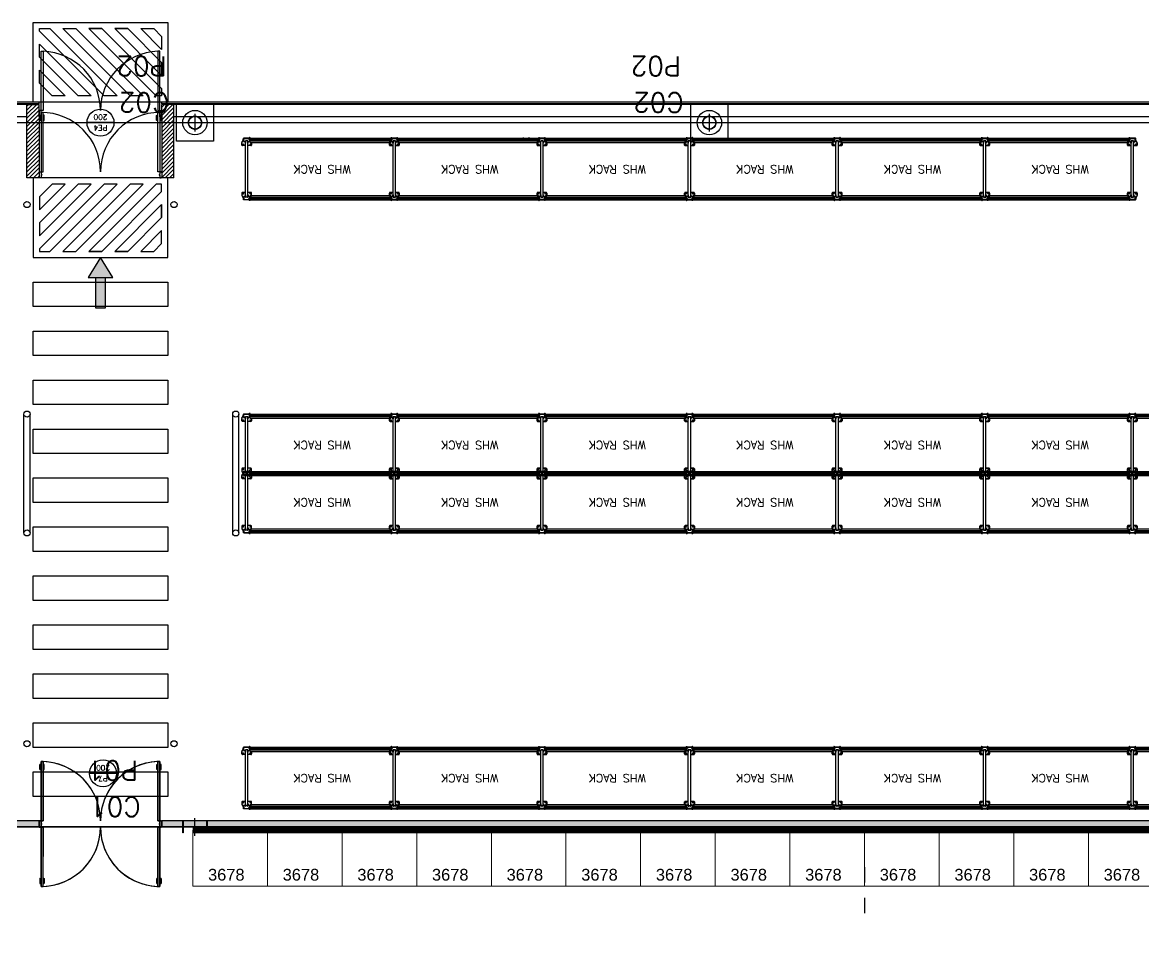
# Model space of a CAD drawing. Header units: millimetres. Extents: x 1478096 to 1808313, y 619971 to 762366.
# Drawn here: x 1604027 to 1622336, y 724684 to 739727 of the extents above; entities that cross this region are included whole.
import ezdxf
from ezdxf.enums import TextEntityAlignment as Align

# ---------------------------------------------------------------- set-up
doc = ezdxf.new("R2010")
doc.units = ezdxf.units.MM
doc.header["$LTSCALE"] = 10
for name, pattern in [('CENTERX2', [4, 2.5, -0.5, 0.5, -0.5]), ('CONTINOUS', [0]), ('DASH_1', [0.25, 0.125, -0.125])]:
    doc.linetypes.add(name, pattern=pattern)
for name, color, linetype in [('0-superficies', 7, 'Continuous'), ('0_Estructura', 251, 'Continuous'), ('A-HATCH-BLOQUE', 241, 'Continuous'), ('A-HATCH-DURLOCK', 252, 'Continuous'), ('ARQ-SEÑALP', 253, 'Continuous'), ('COSTAN-CAM-EJES', 251, 'CENTERX2'), ('DC-ARQ-0 TEXT color rojo', 7, 'Continuous'), ('DC-ARQ-CARPINTERIAS', 7, 'Continuous'), ('DC-ARQ-CHAPA', 7, 'Continuous'), ('DC-ARQ-CORDON', 210, 'Continuous'), ('DC-ARQ-DEF BOLARDOS', 7, 'Continuous'), ('DC-ARQ-DEF GUARDARAIL', 7, 'CONTINOUS'), ('DC-ARQ-EQUIP. DEPOSITO', 203, 'Continuous'), ('DC-ARQ-MURO BLOQUE', 181, 'Continuous'), ('DC-ARQ-MURO SUPERBOARD', 2, 'Continuous'), ('DC-ARQ-PAINEL DURLOCK RF', 40, 'Continuous'), ('DIVISIONES', 250, 'DASH_1'), ('Fondos', 250, 'Continuous'), ('TXT CARPINTERIAS', 2, 'Continuous'), ('Áreas', 6, 'Continuous')]:
    doc.layers.add(name, color=color, linetype=linetype)
doc.layers.add('BLOQUES', color=7, linetype='Continuous', lineweight=0)
doc.styles.add('RE-PLANTABASE(XREF)$0$STANDARD', font='SIMPLEX.SHX')
doc.styles.add('ROMANS', font='romans')
doc.styles.add('Romans-100', font='romans')
doc.styles.get("Standard").update_dxf_attribs({"font": 'ARIAL.TTF'})
pattern_1 = [(225, (3172020.15, 1376323.114), (22.4506403, -22.4506403), []), (315, (3172020.15, 1376323.114), (67.3519209, -22.4506403), [79.375, -47.625])]

# ---------------------------------------------------------------- blocks, each defined once
blk = doc.blocks.new('PUERTAS')
at = {"layer": 'DC-ARQ-CARPINTERIAS'}
for p, q in [((1600.166, 650.578), (1600.166, 650.656)), ((1600.173, 650.574), (1600.169, 650.574)), ((1600.17, 650.659), (1600.173, 650.659)), ((1600.177, 650.656), (1600.177, 650.578)), ((1600.186, 650.649), (1600.177, 650.649)), ((1600.186, 650.634), (1600.177, 650.634)), ((1600.218, 650.706), (1600.186, 650.706)), ((1600.186, 650.706), (1600.186, 649.736)), ((1600.218, 649.736), (1600.218, 650.706)), ((1600.218, 650.649), (1600.228, 650.649)), ((1600.218, 650.634), (1600.228, 650.634)), ((1600.228, 650.656), (1600.228, 650.578)), ((1600.235, 650.659), (1600.232, 650.659)), ((1600.232, 650.574), (1600.235, 650.574)), ((1600.239, 650.578), (1600.239, 650.656)), ((1602.074, 650.577), (1602.074, 650.655)), ((1602.078, 650.659), (1602.081, 650.659)), ((1602.081, 650.574), (1602.078, 650.574)), ((1602.085, 650.655), (1602.085, 650.577)), ((1602.094, 650.648), (1602.085, 650.648)), ((1602.094, 650.634), (1602.085, 650.634)), ((1602.094, 649.736), (1602.095, 650.706)), ((1602.095, 650.706), (1602.126, 650.706)), ((1602.126, 650.706), (1602.126, 649.736)), ((1602.126, 650.648), (1602.136, 650.648)), ((1602.126, 650.634), (1602.136, 650.634)), ((1602.136, 650.655), (1602.136, 650.577)), ((1602.143, 650.659), (1602.14, 650.659)), ((1602.14, 650.574), (1602.143, 650.574)), ((1602.147, 650.577), (1602.147, 650.655)), ((1600.156, 649.726), (1600.156, 649.736)), ((1600.156, 649.736), (1600.156, 649.726)), ((1600.166, 649.726), (1600.156, 649.726)), ((1600.156, 649.726), (1600.166, 649.726)), ((1600.156, 649.636), (1600.156, 649.646)), ((1600.156, 649.646), (1600.166, 649.646)), ((1600.166, 649.646), (1600.156, 649.646)), ((1600.156, 649.646), (1600.156, 649.636)), ((1600.186, 649.736), (1600.166, 649.736)), ((1600.166, 649.736), (1600.166, 649.726)), ((1600.166, 649.726), (1600.166, 649.736)), ((1600.166, 649.736), (1600.186, 649.736)), ((1600.166, 649.646), (1600.166, 649.636)), ((1600.166, 649.636), (1600.166, 649.646)), ((1600.166, 649.636), (1600.186, 649.636)), ((1600.186, 649.636), (1600.166, 649.636)), ((1600.186, 649.691), (1600.186, 649.736)), ((1600.186, 649.736), (1600.218, 649.736)), ((1600.186, 649.736), (1600.186, 649.691)), ((1600.196, 649.691), (1600.186, 649.691)), ((1600.186, 649.691), (1600.196, 649.691)), ((1600.186, 649.636), (1600.186, 649.681)), ((1600.186, 649.681), (1600.196, 649.681)), ((1600.196, 649.681), (1600.186, 649.681)), ((1600.186, 649.681), (1600.186, 649.636)), ((1600.186, 649.636), (1600.218, 649.636)), ((1600.186, 648.666), (1600.186, 649.636)), ((1600.196, 649.681), (1600.196, 649.691)), ((1600.196, 649.691), (1600.196, 649.681)), ((1600.218, 649.636), (1600.218, 648.666)), ((1602.126, 649.736), (1602.094, 649.736)), ((1602.126, 649.636), (1602.094, 649.636)), ((1602.094, 649.636), (1602.094, 648.666)), ((1602.116, 649.681), (1602.116, 649.691)), ((1602.116, 649.691), (1602.126, 649.691)), ((1602.126, 649.691), (1602.116, 649.691)), ((1602.116, 649.691), (1602.116, 649.681)), ((1602.126, 649.681), (1602.116, 649.681)), ((1602.116, 649.681), (1602.126, 649.681)), ((1602.126, 649.691), (1602.126, 649.736)), ((1602.126, 649.736), (1602.146, 649.736)), ((1602.146, 649.736), (1602.126, 649.736)), ((1602.126, 649.736), (1602.126, 649.691)), ((1602.126, 649.636), (1602.126, 649.681)), ((1602.126, 649.681), (1602.126, 649.636)), ((1602.126, 648.666), (1602.126, 649.636)), ((1602.146, 649.636), (1602.126, 649.636)), ((1602.126, 649.636), (1602.146, 649.636)), ((1602.146, 649.736), (1602.146, 649.726)), ((1602.146, 649.726), (1602.146, 649.736)), ((1602.146, 649.726), (1602.156, 649.726)), ((1602.156, 649.726), (1602.146, 649.726)), ((1602.156, 649.646), (1602.146, 649.646)), ((1602.146, 649.646), (1602.146, 649.636)), ((1602.146, 649.636), (1602.146, 649.646)), ((1602.146, 649.646), (1602.156, 649.646)), ((1602.156, 649.726), (1602.156, 649.736)), ((1602.156, 649.736), (1602.156, 649.726)), ((1602.156, 649.636), (1602.156, 649.646)), ((1602.156, 649.646), (1602.156, 649.636)), ((1600.166, 648.795), (1600.166, 648.717)), ((1600.173, 648.798), (1600.169, 648.798)), ((1600.169, 648.713), (1600.173, 648.713)), ((1600.176, 648.717), (1600.176, 648.795)), ((1600.186, 648.738), (1600.176, 648.738)), ((1600.186, 648.724), (1600.176, 648.724)), ((1600.218, 648.738), (1600.228, 648.738)), ((1600.218, 648.724), (1600.228, 648.724)), ((1600.228, 648.717), (1600.228, 648.795)), ((1600.231, 648.798), (1600.235, 648.798)), ((1600.235, 648.713), (1600.231, 648.713)), ((1600.238, 648.795), (1600.238, 648.717)), ((1602.074, 648.795), (1602.074, 648.717)), ((1602.081, 648.798), (1602.077, 648.798)), ((1602.077, 648.713), (1602.081, 648.713)), ((1602.084, 648.717), (1602.084, 648.795)), ((1602.094, 648.738), (1602.084, 648.738)), ((1602.094, 648.724), (1602.084, 648.724)), ((1602.126, 648.738), (1602.136, 648.738)), ((1602.126, 648.724), (1602.136, 648.724)), ((1602.136, 648.717), (1602.136, 648.795)), ((1602.139, 648.798), (1602.143, 648.798)), ((1602.143, 648.713), (1602.139, 648.713)), ((1602.147, 648.795), (1602.147, 648.717)), ((1600.218, 648.666), (1600.186, 648.666)), ((1602.094, 648.666), (1602.126, 648.666))]:
    blk.add_line(p, q, dxfattribs=at)
for centre, radius, start, end in [((1600.17, 650.656), 0.00354, 89.9852, 179.9852), ((1600.169, 650.578), 0.00354, 179.9852, 269.9852), ((1600.173, 650.656), 0.00354, 359.9852, 89.9852), ((1600.173, 650.578), 0.00354, 269.9852, 359.9852), ((1600.186, 649.736), 0.97, 359.9852, 89.9852), ((1600.232, 650.656), 0.00354, 89.9852, 179.9852), ((1600.232, 650.578), 0.00354, 179.9852, 269.9852), ((1600.235, 650.656), 0.00354, 359.9852, 89.9852), ((1600.235, 650.578), 0.00354, 269.9852, 359.9852), ((1602.126, 649.736), 0.97, 89.9852, 179.9852), ((1602.078, 650.655), 0.00354, 89.9852, 179.9852), ((1602.078, 650.577), 0.00354, 179.9852, 269.9852), ((1602.081, 650.655), 0.00354, 359.9852, 89.9852), ((1602.081, 650.577), 0.00354, 269.9852, 359.9852), ((1602.14, 650.655), 0.00354, 89.9852, 179.9852), ((1602.14, 650.577), 0.00354, 179.9852, 269.9852), ((1602.143, 650.655), 0.00354, 359.9852, 89.9852), ((1602.143, 650.577), 0.00354, 269.9852, 359.9852), ((1600.186, 649.636), 0.97, 270, 0), ((1602.126, 649.636), 0.97, 180, 270), ((1600.169, 648.795), 0.00354, 90, 180), ((1600.169, 648.717), 0.00354, 180, 270), ((1600.173, 648.795), 0.00354, 360, 90), ((1600.173, 648.717), 0.00354, 270, 360), ((1600.231, 648.795), 0.00354, 90, 180), ((1600.231, 648.717), 0.00354, 180, 270), ((1600.235, 648.795), 0.00354, 360, 90), ((1600.235, 648.717), 0.00354, 270, 360), ((1602.077, 648.795), 0.00354, 90, 180), ((1602.077, 648.717), 0.00354, 180, 270), ((1602.081, 648.795), 0.00354, 0, 90), ((1602.081, 648.717), 0.00354, 270, 0), ((1602.139, 648.795), 0.00354, 90, 180), ((1602.139, 648.717), 0.00354, 180, 270), ((1602.143, 648.795), 0.00354, 0, 90), ((1602.143, 648.717), 0.00354, 270, 0)]:
    blk.add_arc(centre, radius, start, end, dxfattribs=at)
blk = doc.blocks.new('PUERTAS -200')
at = {"layer": 'DC-ARQ-CARPINTERIAS'}
for p, q in [((1530.206, 676.714), (1530.206, 676.723)), ((1530.22, 676.714), (1530.22, 676.723)), ((1530.206, 676.682), (1530.206, 676.672)), ((1530.22, 676.682), (1530.22, 676.672)), ((1530.206, 674.805), (1530.206, 674.815)), ((1530.206, 674.774), (1530.206, 674.764)), ((1530.22, 674.805), (1530.22, 674.815)), ((1530.22, 674.774), (1530.22, 674.764))]:
    blk.add_line(p, q, dxfattribs=at)
for points in [[(1530.195, 676.73), (1530.195, 676.727, 0.414214), (1530.199, 676.723), (1530.277, 676.723, 0.414214), (1530.28, 676.727), (1530.28, 676.73, 0.414214), (1530.277, 676.734), (1530.199, 676.734, 0.414214)], [(1530.195, 676.665), (1530.195, 676.668, -0.414214), (1530.199, 676.672), (1530.277, 676.672, -0.414214), (1530.28, 676.668), (1530.28, 676.665, -0.414214), (1530.277, 676.661), (1530.199, 676.661, -0.414214)], [(1530.195, 674.822), (1530.195, 674.819, 0.414214), (1530.199, 674.815), (1530.277, 674.815, 0.414214), (1530.28, 674.819), (1530.28, 674.822, 0.414214), (1530.277, 674.826), (1530.199, 674.826, 0.414214)], [(1530.195, 674.757), (1530.195, 674.76, -0.414214), (1530.199, 674.764), (1530.277, 674.764, -0.414214), (1530.28, 674.76), (1530.28, 674.757, -0.414214), (1530.277, 674.753), (1530.199, 674.753, -0.414214)]]:
    blk.add_lwpolyline(points, format="xyb", close=True, dxfattribs=at)
for points in [[(1531.118, 676.744), (1531.128, 676.744), (1531.128, 676.734), (1531.118, 676.734), (1531.118, 676.714), (1531.163, 676.714), (1531.163, 676.704), (1531.173, 676.704), (1531.173, 676.714), (1531.218, 676.714), (1531.218, 676.734), (1531.208, 676.734), (1531.208, 676.744), (1531.218, 676.744)], [(1531.118, 676.714), (1531.118, 676.682), (1530.148, 676.682), (1530.148, 676.714), (1531.118, 676.714)], [(1531.118, 674.774), (1531.118, 674.805), (1530.148, 674.805), (1530.148, 674.774), (1531.118, 674.774)], [(1531.118, 674.744), (1531.128, 674.744), (1531.128, 674.754), (1531.118, 674.754), (1531.118, 674.774), (1531.163, 674.774), (1531.163, 674.784), (1531.173, 674.784), (1531.173, 674.774), (1531.218, 674.774), (1531.218, 674.754), (1531.208, 674.754), (1531.208, 674.744), (1531.218, 674.744)]]:
    blk.add_lwpolyline(points, dxfattribs=at)
for centre, start, end in [((1531.118, 676.714), 180, 270), ((1531.118, 674.774), 90, 180)]:
    blk.add_arc(centre, 0.97, start, end, dxfattribs=at)
blk = doc.blocks.new('RACK')
at = {"layer": 'DC-ARQ-EQUIP. DEPOSITO', "ltscale": 200}
for p, q in [((1629.438, 649.439), (1629.438, 649.439)), ((1629.438, 649.439), (1629.438, 649.436)), ((1629.442, 649.436), (1629.442, 649.439)), ((1629.45, 649.446), (1629.446, 649.446)), ((1629.446, 649.442), (1629.45, 649.442)), ((1629.454, 649.438), (1629.454, 649.422)), ((1629.458, 649.422), (1629.458, 649.438)), ((1631.755, 649.422), (1631.755, 649.438)), ((1631.759, 649.438), (1631.759, 649.422)), ((1631.763, 649.446), (1631.767, 649.446)), ((1631.767, 649.442), (1631.763, 649.442)), ((1631.771, 649.436), (1631.771, 649.439)), ((1631.775, 649.439), (1631.775, 649.439)), ((1631.775, 649.439), (1631.775, 649.436)), ((1629.322, 649.326), (1629.322, 649.364)), ((1629.322, 649.364), (1629.322, 649.326)), ((1629.323, 649.369), (1629.342, 649.402)), ((1629.381, 649.316), (1629.332, 649.316)), ((1629.332, 649.316), (1629.381, 649.316)), ((1629.344, 649.407), (1629.344, 649.426)), ((1629.36, 649.436), (1629.351, 649.436)), ((1629.351, 649.436), (1629.351, 649.381)), ((1629.351, 649.381), (1629.351, 649.436)), ((1629.351, 649.436), (1629.36, 649.436)), ((1629.351, 649.381), (1629.379, 649.381)), ((1629.379, 649.381), (1629.351, 649.381)), ((1629.353, 649.383), (1629.353, 649.434)), ((1629.353, 649.434), (1629.36, 649.434)), ((1629.353, 649.434), (1629.353, 649.383)), ((1629.36, 649.434), (1629.353, 649.434)), ((1629.381, 649.383), (1629.353, 649.383)), ((1629.353, 649.383), (1629.381, 649.383)), ((1629.435, 649.436), (1629.36, 649.436)), ((1629.36, 649.436), (1629.435, 649.436)), ((1629.36, 649.434), (1629.435, 649.434)), ((1629.435, 649.434), (1629.36, 649.434)), ((1629.379, 649.381), (1629.379, 649.356)), ((1629.379, 649.356), (1629.379, 649.381)), ((1629.379, 649.356), (1629.381, 649.356)), ((1629.381, 649.356), (1629.379, 649.356)), ((1629.381, 649.393), (1629.388, 649.393)), ((1629.381, 649.392), (1629.381, 649.393)), ((1629.388, 649.393), (1629.381, 649.393)), ((1629.381, 649.393), (1629.381, 649.392)), ((1629.421, 649.392), (1629.381, 649.392)), ((1629.381, 649.392), (1629.381, 648.476)), ((1629.381, 649.392), (1629.381, 648.476)), ((1629.381, 649.392), (1629.421, 649.392)), ((1629.381, 649.356), (1629.381, 649.383)), ((1629.381, 649.383), (1629.381, 649.356)), ((1629.388, 649.393), (1629.388, 649.392)), ((1629.388, 649.392), (1629.388, 649.393)), ((1629.415, 649.393), (1629.421, 649.393)), ((1629.415, 649.392), (1629.415, 649.393)), ((1629.421, 649.393), (1629.415, 649.393)), ((1629.415, 649.393), (1629.415, 649.392)), ((1629.421, 649.393), (1629.421, 649.392)), ((1629.421, 649.392), (1629.421, 649.393)), ((1629.421, 649.392), (1629.421, 648.476)), ((1629.421, 649.392), (1629.421, 648.476)), ((1629.471, 649.316), (1629.421, 649.316)), ((1629.421, 649.316), (1629.471, 649.316)), ((1629.449, 649.383), (1629.422, 649.383)), ((1629.422, 649.383), (1629.422, 649.356)), ((1629.422, 649.383), (1629.449, 649.383)), ((1629.422, 649.356), (1629.422, 649.383)), ((1629.422, 649.356), (1629.424, 649.356)), ((1629.424, 649.356), (1629.422, 649.356)), ((1629.424, 649.381), (1629.451, 649.381)), ((1629.424, 649.356), (1629.424, 649.381)), ((1629.451, 649.381), (1629.424, 649.381)), ((1629.424, 649.381), (1629.424, 649.356)), ((1629.435, 649.434), (1629.435, 649.436)), ((1629.436, 649.436), (1629.435, 649.436)), ((1629.435, 649.436), (1629.435, 649.434)), ((1629.435, 649.436), (1629.436, 649.436)), ((1629.435, 649.434), (1629.436, 649.434)), ((1629.436, 649.434), (1629.435, 649.434)), ((1629.437, 649.436), (1629.436, 649.436)), ((1629.436, 649.436), (1629.436, 649.434)), ((1629.436, 649.436), (1629.437, 649.436)), ((1629.436, 649.436), (1629.436, 649.434)), ((1629.436, 649.434), (1629.437, 649.434)), ((1629.437, 649.434), (1629.436, 649.434)), ((1629.438, 649.436), (1629.437, 649.436)), ((1629.437, 649.436), (1629.438, 649.436)), ((1629.437, 649.434), (1629.438, 649.434)), ((1629.438, 649.434), (1629.437, 649.424)), ((1629.438, 649.434), (1629.437, 649.434)), ((1629.437, 649.424), (1629.437, 649.417)), ((1629.441, 649.417), (1629.437, 649.417)), ((1629.441, 649.436), (1629.438, 649.436)), ((1629.438, 649.436), (1629.441, 649.436)), ((1629.438, 649.434), (1629.441, 649.434)), ((1629.441, 649.434), (1629.438, 649.434)), ((1629.442, 649.436), (1629.441, 649.436)), ((1629.441, 649.436), (1629.442, 649.436)), ((1629.441, 649.434), (1629.442, 649.434)), ((1629.441, 649.424), (1629.442, 649.434)), ((1629.442, 649.434), (1629.441, 649.434)), ((1629.441, 649.417), (1629.441, 649.424)), ((1629.451, 649.436), (1629.442, 649.436)), ((1629.442, 649.436), (1629.442, 649.434)), ((1629.442, 649.436), (1629.451, 649.436)), ((1629.442, 649.434), (1629.442, 649.436)), ((1629.442, 649.434), (1629.449, 649.434)), ((1629.449, 649.434), (1629.442, 649.434)), ((1629.449, 649.434), (1629.449, 649.383)), ((1629.449, 649.383), (1629.449, 649.434)), ((1629.451, 649.381), (1629.451, 649.436)), ((1629.451, 649.436), (1629.451, 649.381)), ((1629.451, 649.422), (1629.473, 649.422)), ((1629.451, 649.42), (1629.473, 649.42)), ((1629.451, 649.398), (1629.473, 649.398)), ((1629.451, 649.396), (1629.473, 649.396)), ((1629.454, 649.396), (1629.454, 649.39)), ((1629.454, 649.39), (1629.458, 649.39)), ((1631.754, 649.419), (1629.456, 649.419)), ((1629.456, 649.419), (1629.456, 649.399)), ((1631.754, 649.399), (1629.456, 649.399)), ((1631.754, 649.436), (1629.458, 649.436)), ((1629.458, 649.436), (1629.458, 649.422)), ((1629.458, 649.396), (1629.458, 649.368)), ((1629.458, 649.39), (1629.458, 649.396)), ((1631.754, 649.368), (1629.458, 649.368)), ((1629.459, 649.407), (1629.459, 649.426)), ((1629.479, 649.369), (1629.46, 649.402)), ((1629.473, 649.422), (1629.481, 649.422)), ((1629.481, 649.42), (1629.473, 649.42)), ((1629.473, 649.398), (1629.481, 649.398)), ((1629.481, 649.396), (1629.473, 649.396)), ((1629.481, 649.422), (1629.481, 649.42)), ((1629.481, 649.42), (1629.481, 649.419)), ((1629.481, 649.399), (1629.481, 649.398)), ((1629.481, 649.398), (1629.481, 649.396)), ((1631.754, 649.396), (1629.481, 649.396)), ((1629.481, 649.364), (1629.481, 649.326)), ((1629.481, 649.326), (1629.481, 649.364)), ((1631.732, 649.422), (1631.732, 649.42)), ((1631.74, 649.422), (1631.732, 649.422)), ((1631.732, 649.42), (1631.732, 649.419)), ((1631.732, 649.42), (1631.74, 649.42)), ((1631.732, 649.399), (1631.732, 649.398)), ((1631.74, 649.398), (1631.732, 649.398)), ((1631.732, 649.398), (1631.732, 649.396)), ((1631.732, 649.396), (1631.74, 649.396)), ((1631.732, 649.364), (1631.732, 649.326)), ((1631.762, 649.422), (1631.74, 649.422)), ((1631.762, 649.42), (1631.74, 649.42)), ((1631.762, 649.398), (1631.74, 649.398)), ((1631.762, 649.396), (1631.74, 649.396)), ((1631.742, 649.316), (1631.792, 649.316)), ((1631.754, 649.422), (1631.754, 649.436)), ((1631.754, 649.368), (1631.754, 649.396)), ((1631.755, 649.39), (1631.755, 649.396)), ((1631.759, 649.39), (1631.755, 649.39)), ((1631.756, 649.399), (1631.756, 649.419)), ((1631.759, 649.396), (1631.759, 649.39)), ((1631.762, 649.381), (1631.762, 649.436)), ((1631.762, 649.436), (1631.771, 649.436)), ((1631.789, 649.381), (1631.762, 649.381)), ((1631.764, 649.434), (1631.764, 649.383)), ((1631.771, 649.434), (1631.764, 649.434)), ((1631.764, 649.383), (1631.791, 649.383)), ((1631.771, 649.436), (1631.771, 649.434)), ((1631.771, 649.436), (1631.772, 649.436)), ((1631.772, 649.434), (1631.771, 649.434)), ((1631.772, 649.424), (1631.771, 649.434)), ((1631.772, 649.436), (1631.775, 649.436)), ((1631.775, 649.434), (1631.772, 649.434)), ((1631.772, 649.417), (1631.772, 649.424)), ((1631.772, 649.417), (1631.776, 649.417)), ((1631.775, 649.436), (1631.776, 649.436)), ((1631.776, 649.434), (1631.775, 649.434)), ((1631.775, 649.434), (1631.776, 649.424)), ((1631.776, 649.436), (1631.777, 649.436)), ((1631.777, 649.434), (1631.776, 649.434)), ((1631.776, 649.424), (1631.776, 649.417)), ((1631.777, 649.436), (1631.778, 649.436)), ((1631.777, 649.436), (1631.777, 649.434)), ((1631.778, 649.434), (1631.777, 649.434)), ((1631.778, 649.436), (1631.846, 649.436)), ((1631.778, 649.434), (1631.778, 649.436)), ((1631.846, 649.434), (1631.778, 649.434)), ((1631.789, 649.356), (1631.789, 649.381)), ((1631.791, 649.356), (1631.789, 649.356)), ((1631.791, 649.383), (1631.791, 649.356)), ((1631.798, 649.393), (1631.792, 649.393)), ((1631.792, 649.393), (1631.792, 649.392)), ((1631.792, 649.392), (1631.792, 648.476)), ((1631.792, 649.392), (1631.832, 649.392)), ((1631.798, 649.392), (1631.798, 649.393)), ((1631.832, 649.393), (1631.825, 649.393)), ((1631.825, 649.393), (1631.825, 649.392)), ((1631.832, 649.392), (1631.832, 649.393)), ((1631.832, 649.392), (1631.832, 648.476)), ((1631.832, 649.383), (1631.86, 649.383)), ((1631.832, 649.356), (1631.832, 649.383)), ((1631.834, 649.356), (1631.832, 649.356)), ((1631.832, 649.316), (1631.881, 649.316)), ((1631.862, 649.381), (1631.834, 649.381)), ((1631.834, 649.381), (1631.834, 649.356)), ((1631.846, 649.436), (1631.846, 649.434)), ((1631.846, 649.436), (1631.847, 649.436)), ((1631.847, 649.434), (1631.846, 649.434)), ((1631.847, 649.436), (1631.848, 649.436)), ((1631.847, 649.436), (1631.847, 649.434)), ((1631.848, 649.434), (1631.847, 649.434)), ((1631.848, 649.436), (1631.849, 649.436)), ((1631.849, 649.434), (1631.848, 649.434)), ((1631.849, 649.436), (1631.852, 649.436)), ((1631.852, 649.434), (1631.849, 649.434)), ((1631.852, 649.436), (1631.853, 649.436)), ((1631.853, 649.434), (1631.852, 649.434)), ((1631.853, 649.436), (1631.862, 649.436)), ((1631.853, 649.434), (1631.853, 649.436)), ((1631.86, 649.434), (1631.853, 649.434)), ((1631.86, 649.383), (1631.86, 649.434)), ((1631.862, 649.436), (1631.862, 649.381)), ((1631.869, 649.407), (1631.869, 649.426)), ((1631.89, 649.369), (1631.871, 649.402)), ((1631.891, 649.326), (1631.891, 649.364)), ((1629.322, 648.542), (1629.322, 648.505)), ((1629.322, 648.505), (1629.322, 648.542)), ((1629.381, 648.552), (1629.332, 648.552)), ((1629.332, 648.552), (1629.381, 648.552)), ((1629.471, 648.552), (1629.421, 648.552)), ((1629.421, 648.552), (1629.471, 648.552)), ((1629.481, 648.505), (1629.481, 648.542)), ((1629.481, 648.542), (1629.481, 648.505)), ((1631.732, 648.505), (1631.732, 648.542)), ((1631.742, 648.552), (1631.792, 648.552)), ((1631.832, 648.552), (1631.881, 648.552)), ((1631.891, 648.542), (1631.891, 648.505)), ((1629.323, 648.5), (1629.342, 648.467)), ((1629.344, 648.462), (1629.344, 648.442)), ((1629.351, 648.487), (1629.379, 648.487)), ((1629.351, 648.432), (1629.351, 648.487)), ((1629.379, 648.487), (1629.351, 648.487)), ((1629.351, 648.487), (1629.351, 648.432)), ((1629.353, 648.432), (1629.351, 648.432)), ((1629.351, 648.432), (1629.353, 648.432)), ((1629.381, 648.485), (1629.353, 648.485)), ((1629.353, 648.485), (1629.353, 648.434)), ((1629.353, 648.485), (1629.381, 648.485)), ((1629.353, 648.434), (1629.353, 648.485)), ((1629.353, 648.434), (1629.353, 648.434)), ((1629.353, 648.434), (1629.435, 648.434)), ((1629.353, 648.434), (1629.353, 648.434)), ((1629.435, 648.434), (1629.353, 648.434)), ((1629.435, 648.432), (1629.353, 648.432)), ((1629.353, 648.432), (1629.435, 648.432)), ((1629.379, 648.487), (1629.379, 648.512)), ((1629.379, 648.512), (1629.381, 648.512)), ((1629.379, 648.512), (1629.379, 648.487)), ((1629.381, 648.512), (1629.379, 648.512)), ((1629.381, 648.512), (1629.381, 648.485)), ((1629.381, 648.485), (1629.381, 648.512)), ((1629.381, 648.476), (1629.388, 648.476)), ((1629.381, 648.476), (1629.381, 648.476)), ((1629.421, 648.476), (1629.381, 648.476)), ((1629.388, 648.476), (1629.381, 648.476)), ((1629.381, 648.476), (1629.381, 648.476)), ((1629.381, 648.476), (1629.421, 648.476)), ((1629.388, 648.476), (1629.388, 648.476)), ((1629.388, 648.476), (1629.388, 648.476)), ((1629.415, 648.476), (1629.421, 648.476)), ((1629.415, 648.476), (1629.415, 648.476)), ((1629.421, 648.476), (1629.415, 648.476)), ((1629.415, 648.476), (1629.415, 648.476)), ((1629.421, 648.476), (1629.421, 648.476)), ((1629.421, 648.476), (1629.421, 648.476)), ((1629.422, 648.485), (1629.422, 648.512)), ((1629.422, 648.512), (1629.424, 648.512)), ((1629.422, 648.512), (1629.422, 648.485)), ((1629.424, 648.512), (1629.422, 648.512)), ((1629.449, 648.485), (1629.422, 648.485)), ((1629.422, 648.485), (1629.449, 648.485)), ((1629.424, 648.512), (1629.424, 648.487)), ((1629.424, 648.487), (1629.424, 648.512)), ((1629.424, 648.487), (1629.451, 648.487)), ((1629.451, 648.487), (1629.424, 648.487)), ((1629.435, 648.434), (1629.435, 648.432)), ((1629.435, 648.434), (1629.436, 648.434)), ((1629.435, 648.432), (1629.435, 648.434)), ((1629.436, 648.434), (1629.435, 648.434)), ((1629.436, 648.432), (1629.435, 648.432)), ((1629.435, 648.432), (1629.436, 648.432)), ((1629.436, 648.434), (1629.437, 648.434)), ((1629.436, 648.432), (1629.436, 648.434)), ((1629.437, 648.434), (1629.436, 648.434)), ((1629.436, 648.432), (1629.436, 648.434)), ((1629.437, 648.432), (1629.436, 648.432)), ((1629.436, 648.432), (1629.437, 648.432)), ((1629.441, 648.452), (1629.437, 648.451)), ((1629.437, 648.444), (1629.437, 648.451)), ((1629.438, 648.434), (1629.437, 648.444)), ((1629.437, 648.434), (1629.438, 648.434)), ((1629.438, 648.434), (1629.437, 648.434)), ((1629.438, 648.432), (1629.437, 648.432)), ((1629.437, 648.432), (1629.438, 648.432)), ((1629.438, 648.434), (1629.441, 648.434)), ((1629.441, 648.434), (1629.438, 648.434)), ((1629.441, 648.432), (1629.438, 648.432)), ((1629.438, 648.43), (1629.438, 648.432)), ((1629.438, 648.432), (1629.441, 648.432)), ((1629.438, 648.43), (1629.438, 648.43)), ((1629.441, 648.452), (1629.441, 648.445)), ((1629.441, 648.445), (1629.442, 648.434)), ((1629.441, 648.434), (1629.442, 648.434)), ((1629.442, 648.434), (1629.441, 648.434)), ((1629.442, 648.432), (1629.441, 648.432)), ((1629.441, 648.432), (1629.442, 648.432)), ((1629.442, 648.432), (1629.442, 648.434)), ((1629.442, 648.434), (1629.449, 648.434)), ((1629.442, 648.434), (1629.442, 648.432)), ((1629.449, 648.434), (1629.442, 648.434)), ((1629.451, 648.432), (1629.442, 648.432)), ((1629.442, 648.432), (1629.442, 648.43)), ((1629.442, 648.432), (1629.451, 648.432)), ((1629.446, 648.426), (1629.45, 648.426)), ((1629.45, 648.422), (1629.446, 648.422)), ((1629.449, 648.434), (1629.449, 648.485)), ((1629.449, 648.485), (1629.449, 648.434)), ((1629.451, 648.487), (1629.451, 648.432)), ((1629.451, 648.432), (1629.451, 648.487)), ((1629.451, 648.473), (1629.473, 648.473)), ((1629.451, 648.471), (1629.473, 648.471)), ((1629.451, 648.449), (1629.473, 648.449)), ((1629.451, 648.447), (1629.473, 648.447)), ((1629.454, 648.473), (1629.454, 648.478)), ((1629.454, 648.478), (1629.458, 648.478)), ((1629.454, 648.43), (1629.454, 648.447)), ((1629.456, 648.45), (1629.456, 648.47)), ((1631.756, 648.47), (1629.456, 648.47)), ((1631.756, 648.45), (1629.456, 648.45)), ((1629.458, 648.473), (1629.458, 648.501)), ((1631.754, 648.501), (1629.458, 648.501)), ((1629.458, 648.478), (1629.458, 648.473)), ((1629.458, 648.432), (1629.458, 648.447)), ((1629.458, 648.447), (1629.458, 648.43)), ((1631.754, 648.432), (1629.458, 648.432)), ((1629.459, 648.462), (1629.459, 648.442)), ((1629.479, 648.5), (1629.46, 648.467)), ((1629.481, 648.473), (1629.473, 648.473)), ((1629.473, 648.471), (1629.481, 648.471)), ((1629.481, 648.449), (1629.473, 648.449)), ((1629.473, 648.447), (1629.481, 648.447)), ((1631.754, 648.473), (1629.481, 648.473)), ((1629.481, 648.471), (1629.481, 648.473)), ((1629.481, 648.47), (1629.481, 648.471)), ((1629.481, 648.449), (1629.481, 648.45)), ((1629.481, 648.447), (1629.481, 648.449)), ((1631.732, 648.473), (1631.74, 648.473)), ((1631.732, 648.471), (1631.732, 648.473)), ((1631.74, 648.471), (1631.732, 648.471)), ((1631.732, 648.47), (1631.732, 648.471)), ((1631.732, 648.449), (1631.732, 648.45)), ((1631.732, 648.447), (1631.732, 648.449)), ((1631.732, 648.449), (1631.74, 648.449)), ((1631.74, 648.447), (1631.732, 648.447)), ((1631.762, 648.473), (1631.74, 648.473)), ((1631.762, 648.471), (1631.74, 648.471)), ((1631.762, 648.449), (1631.74, 648.449)), ((1631.762, 648.447), (1631.74, 648.447)), ((1631.754, 648.501), (1631.754, 648.473)), ((1631.754, 648.447), (1631.754, 648.432)), ((1631.755, 648.478), (1631.755, 648.473)), ((1631.759, 648.478), (1631.755, 648.478)), ((1631.755, 648.447), (1631.755, 648.43)), ((1631.756, 648.47), (1631.756, 648.45)), ((1631.759, 648.473), (1631.759, 648.478)), ((1631.759, 648.43), (1631.759, 648.447)), ((1631.789, 648.487), (1631.762, 648.487)), ((1631.762, 648.487), (1631.762, 648.432)), ((1631.762, 648.432), (1631.771, 648.432)), ((1631.767, 648.426), (1631.763, 648.426)), ((1631.763, 648.422), (1631.767, 648.422)), ((1631.764, 648.485), (1631.791, 648.485)), ((1631.764, 648.434), (1631.764, 648.485)), ((1631.771, 648.434), (1631.764, 648.434)), ((1631.772, 648.445), (1631.771, 648.434)), ((1631.771, 648.432), (1631.771, 648.434)), ((1631.772, 648.434), (1631.771, 648.434)), ((1631.771, 648.432), (1631.772, 648.432)), ((1631.771, 648.432), (1631.771, 648.43)), ((1631.772, 648.452), (1631.772, 648.445)), ((1631.772, 648.452), (1631.776, 648.451)), ((1631.775, 648.434), (1631.772, 648.434)), ((1631.772, 648.432), (1631.775, 648.432)), ((1631.775, 648.434), (1631.776, 648.444)), ((1631.776, 648.434), (1631.775, 648.434)), ((1631.775, 648.432), (1631.776, 648.432)), ((1631.775, 648.43), (1631.775, 648.432)), ((1631.775, 648.43), (1631.775, 648.43)), ((1631.776, 648.444), (1631.776, 648.451)), ((1631.777, 648.434), (1631.776, 648.434)), ((1631.776, 648.432), (1631.777, 648.432)), ((1631.778, 648.434), (1631.777, 648.434)), ((1631.777, 648.432), (1631.777, 648.434)), ((1631.777, 648.432), (1631.778, 648.432)), ((1631.778, 648.434), (1631.778, 648.432)), ((1631.846, 648.434), (1631.778, 648.434)), ((1631.778, 648.432), (1631.846, 648.432)), ((1631.789, 648.512), (1631.789, 648.487)), ((1631.791, 648.512), (1631.789, 648.512)), ((1631.791, 648.485), (1631.791, 648.512)), ((1631.798, 648.476), (1631.792, 648.476)), ((1631.792, 648.476), (1631.792, 648.476)), ((1631.792, 648.476), (1631.832, 648.476)), ((1631.798, 648.476), (1631.798, 648.476)), ((1631.832, 648.476), (1631.825, 648.476)), ((1631.825, 648.476), (1631.825, 648.476)), ((1631.832, 648.512), (1631.832, 648.485)), ((1631.834, 648.512), (1631.832, 648.512)), ((1631.832, 648.485), (1631.86, 648.485)), ((1631.832, 648.476), (1631.832, 648.476)), ((1631.834, 648.487), (1631.834, 648.512)), ((1631.862, 648.487), (1631.834, 648.487)), ((1631.846, 648.432), (1631.846, 648.434)), ((1631.847, 648.434), (1631.846, 648.434)), ((1631.846, 648.432), (1631.847, 648.432)), ((1631.848, 648.434), (1631.847, 648.434)), ((1631.847, 648.432), (1631.847, 648.434)), ((1631.847, 648.432), (1631.848, 648.432)), ((1631.849, 648.434), (1631.848, 648.434)), ((1631.848, 648.432), (1631.849, 648.432)), ((1631.852, 648.434), (1631.849, 648.434)), ((1631.849, 648.432), (1631.852, 648.432)), ((1631.853, 648.434), (1631.852, 648.434)), ((1631.852, 648.432), (1631.853, 648.432)), ((1631.853, 648.434), (1631.853, 648.432)), ((1631.86, 648.434), (1631.853, 648.434)), ((1631.853, 648.432), (1631.862, 648.432)), ((1631.86, 648.485), (1631.86, 648.434)), ((1631.862, 648.432), (1631.862, 648.487)), ((1631.869, 648.462), (1631.869, 648.442)), ((1631.89, 648.5), (1631.871, 648.467))]:
    blk.add_line(p, q, dxfattribs=at)
for centre in [(1629.342, 649.336, 0), (1629.342, 649.336, 0), (1629.461, 649.336, 0), (1629.461, 649.336, 0), (1631.752, 649.336, 0), (1631.871, 649.336, 0), (1629.342, 648.532, 0), (1629.342, 648.532, 0), (1629.461, 648.532, 0), (1629.461, 648.532, 0), (1631.752, 648.532, 0), (1631.871, 648.532, 0)]:
    blk.add_circle(centre, 0.0085, dxfattribs=at)
for centre, radius, start, end in [((1629.439, 649.436), 0.00325, 109.6589, 169.5544), ((1629.446, 649.438), 0.008, 90, 177.0391), ((1629.446, 649.438), 0.004, 90, 177.0391), ((1629.45, 649.438), 0.008, 0, 90), ((1629.45, 649.438), 0.004, 0, 90), ((1631.763, 649.438), 0.008, 90, 180), ((1631.763, 649.438), 0.004, 90, 180), ((1631.767, 649.438), 0.008, 2.9609, 90), ((1631.767, 649.438), 0.004, 2.9609, 90), ((1631.774, 649.436), 0.00325, 10.4456, 70.3411), ((1629.332, 649.364), 0.01, 147.9946, 180), ((1629.332, 649.364), 0.01, 152.434, 180), ((1629.332, 649.326), 0.01, 180, 270), ((1629.332, 649.326), 0.01, 180, 270), ((1629.334, 649.407), 0.01, 327.9946, 0), ((1629.354, 649.426), 0.01, 104.4775, 180), ((1629.439, 649.436), 0.00325, 205.7269, 244.4192), ((1629.449, 649.426), 0.01, 56.6347, 75.5225), ((1629.449, 649.426), 0.01, 0, 75.5225), ((1629.449, 649.426), 0.01, 12.8509, 18.1993), ((1629.469, 649.407), 0.01, 180, 212.0054), ((1629.471, 649.326), 0.01, 270, 0), ((1629.471, 649.326), 0.01, 270, 0), ((1629.471, 649.364), 0.01, 0, 32.0054), ((1629.471, 649.364), 0.01, 0, 27.566), ((1631.742, 649.364), 0.01, 152.434, 180), ((1631.742, 649.326), 0.01, 180, 270), ((1631.764, 649.426), 0.01, 161.8096, 167.1738), ((1631.764, 649.426), 0.01, 104.4775, 123.3687), ((1631.774, 649.436), 0.00325, 295.5808, 334.2731), ((1631.859, 649.426), 0.01, 0, 75.5225), ((1631.879, 649.407), 0.01, 180, 212.0054), ((1631.881, 649.326), 0.01, 270, 0), ((1631.881, 649.364), 0.01, 0, 32.0054), ((1629.332, 648.542), 0.01, 90, 180), ((1629.332, 648.542), 0.01, 90, 180), ((1629.471, 648.542), 0.01, 0, 90), ((1629.471, 648.542), 0.01, 0, 90), ((1631.742, 648.542), 0.01, 90, 180), ((1631.881, 648.542), 0.01, 0, 90), ((1629.332, 648.505), 0.01, 180, 212.0054), ((1629.332, 648.505), 0.01, 180, 207.566), ((1629.334, 648.462), 0.01, 0, 32.0054), ((1629.354, 648.442), 0.01, 180, 255.5225), ((1629.439, 648.433), 0.00325, 115.5808, 154.2731), ((1629.439, 648.433), 0.00325, 190.4456, 250.3411), ((1629.446, 648.43), 0.008, 182.9609, 270), ((1629.446, 648.43), 0.004, 182.9609, 270), ((1629.45, 648.43), 0.004, 270, 0), ((1629.45, 648.43), 0.008, 270, 0), ((1629.449, 648.442), 0.01, 284.4775, 0), ((1629.449, 648.442), 0.01, 284.4775, 303.3653), ((1629.449, 648.442), 0.01, 341.8007, 347.1491), ((1629.469, 648.462), 0.01, 147.9946, 180), ((1629.471, 648.505), 0.01, 327.9946, 0), ((1629.471, 648.505), 0.01, 332.434, 0), ((1631.742, 648.505), 0.01, 180, 207.566), ((1631.763, 648.43), 0.008, 180, 270), ((1631.764, 648.442), 0.01, 236.6313, 255.5225), ((1631.763, 648.43), 0.004, 180, 270), ((1631.767, 648.43), 0.008, 270, 357.0391), ((1631.767, 648.43), 0.004, 270, 357.0391), ((1631.774, 648.433), 0.00325, 25.7269, 64.4192), ((1631.774, 648.433), 0.00325, 289.6589, 349.5544), ((1631.859, 648.442), 0.01, 284.4775, 0), ((1631.879, 648.462), 0.01, 147.9946, 180), ((1631.881, 648.505), 0.01, 327.9946, 0)]:
    blk.add_arc(centre, radius, start, end, dxfattribs=at)
at = {"layer": 'DC-ARQ-EQUIP. DEPOSITO', "style": 'RE-PLANTABASE(XREF)$0$STANDARD'}
blk.add_text('WHS RACK', height=0.1349, dxfattribs=at).set_placement((1630.583, 648.938, 0), align=Align.MIDDLE_CENTER)
blk = doc.blocks.new('SALIDA DE EMERGENCIA')
at = {"ltscale": 0.8}
for p, q in [((0.19, 1.2, 0), (1.289, 0.1, 0)), ((0.402, 1.2, 0), (1.501, 0.1, 0)), ((0.614, 1.2, 0), (1.714, 0.1, 0)), ((0.826, 1.2, 0), (1.926, 0.1, 0)), ((1.038, 1.2, 0), (2.096, 0.142, 0)), ((1.25, 1.2, 0), (2.096, 0.354, 0)), ((1.462, 1.2, 0), (2.096, 0.566, 0)), ((1.675, 1.2, 0), (2.096, 0.778, 0)), ((1.887, 1.2, 0), (2.096, 0.99, 0)), ((0.1, 1.077, 0), (1.077, 0.1, 0)), ((0.1, 0.865, 0), (0.1, 0.653, 0)), ((0.1, 0.865, 0), (0.865, 0.1, 0)), ((0.1, 0.653, 0), (0.653, 0.1, 0)), ((0.653, 0.1, 0), (0.865, 0.1, 0)), ((1.077, 0.1, 0), (1.289, 0.1, 0))]:
    blk.add_line(p, q, dxfattribs=at)
blk.add_lwpolyline([(0, 0), (0, 1.3), (2.196, 1.3), (2.196, 0)], close=True, dxfattribs=at)
for points in [[(0.1, 1.077), (0.1, 1.2), (0.19, 1.2)], [(0.402, 1.2), (0.614, 1.2)], [(0.826, 1.2), (1.038, 1.2)], [(1.25, 1.2), (1.462, 1.2)], [(1.675, 1.2), (1.887, 1.2)], [(2.096, 0.99), (2.096, 0.778)], [(0.1, 0.653), (0.1, 0.865)], [(2.096, 0.566), (2.096, 0.354)], [(0.1, 0.441), (0.441, 0.1), (0.229, 0.1), (0.1, 0.229), (0.1, 0.441)], [(0.865, 0.1), (0.653, 0.1)], [(1.289, 0.1), (1.077, 0.1)], [(1.714, 0.1), (1.501, 0.1)], [(2.096, 0.142), (2.096, 0.1), (1.926, 0.1)]]:
    blk.add_lwpolyline(points, dxfattribs=at)
blk = doc.blocks.new('SIMB-CAR')
blk.add_line((-0.5, 0), (0.5, 0))
blk.add_circle((0, 0), 0.5)
at = {"style": 'ROMANS'}
for tag, p in [('TIPO', (0, 0.192)), ('NUMERO', (0, -0.205))]:
    blk.add_attdef(tag, text='', height=0.2, dxfattribs=at).set_placement(p, align=Align.MIDDLE)

msp = doc.modelspace()

# ---------------------------------------------------------------- hatches: boundary and pattern name
at = {"layer": '0_Estructura'}
h = msp.add_hatch(dxfattribs=at)
h.set_pattern_fill('ANSI31', color=256, scale=2, angle=-180, style=0)
h.set_pattern_definition([(225, (3156300.5696, 1274495.853), (4.49012806, -4.49012806), [])])
h.paths.add_polyline_path([(1606735.499, 738090.159, 1), (1606955.499, 738090.159, 1)])
h.paths.add_polyline_path([(1606740.299, 738090.159, 1), (1606950.699, 738090.159, 1)], flags=16)
h = msp.add_hatch(dxfattribs=at)
h.set_pattern_fill('ANSI31', color=256, scale=2, angle=-180, style=0)
h.set_pattern_definition([(225, (3164700.1186, 1274496.097), (4.49012806, -4.49012806), [])])
h.paths.add_polyline_path([(1615135.048, 738090.404, 1), (1615355.048, 738090.404, 1)])
h.paths.add_polyline_path([(1615139.848, 738090.404, 1), (1615350.248, 738090.404, 1)], flags=16)
h = msp.add_hatch(dxfattribs=at)
h.set_pattern_fill('ANSI31', color=256, scale=2, angle=-90, style=0)
h.set_pattern_definition([(315, (2677800.732, 6220230.04), (4.4901280605, 4.4901280605), [])])
h.paths.add_polyline_path([(1606645.047, 726490.155), (1606645.047, 726690.155), (1606651.347, 726690.155), (1606651.347, 726490.155)])
h.paths.add_polyline_path([(1607038.747, 726490.155), (1607038.747, 726690.155), (1607045.047, 726690.155), (1607045.047, 726490.155)])
h.paths.add_polyline_path([(1606651.347, 726587.755), (1606651.347, 726592.555), (1607038.747, 726592.555), (1607038.747, 726587.755)])
at = {"layer": 'A-HATCH-BLOQUE'}
h = msp.add_hatch(dxfattribs=at)
h.set_pattern_fill('ANSI31', color=256, scale=15, angle=180)
h.set_pattern_definition([(225, (3169026.205, 1376323.114), (33.6759605, -33.6759605), [])])
h.paths.add_polyline_path([(1606301.48, 737187), (1606501.48, 737187), (1606501.48, 738386.999), (1606301.48, 738386.999), (1606301.48, 738186.999)])
h.paths.add_polyline_path([(1604101.48, 737187), (1604301.48, 737187), (1604301.48, 738187), (1604301.48, 738387), (1604101.48, 738387)])
at = {"layer": 'A-HATCH-DURLOCK'}
h = msp.add_hatch(dxfattribs=at)
h.set_pattern_fill('ANSI38', color=256, scale=10, angle=180)
h.set_pattern_definition(pattern_1)
h.paths.add_polyline_path([(1604301.48, 726586.931), (1604301.506, 726687.485), (1571864.021, 726686.983), (1571864.009, 726586.983)])
h = msp.add_hatch(dxfattribs=at)
h.set_pattern_fill('ANSI38', color=256, scale=10, angle=180)
h.set_pattern_definition(pattern_1)
h.paths.add_polyline_path([(1640801.855, 726586.983), (1640801.855, 726686.983), (1606301.478, 726687.226), (1606301.478, 726587.226)])
at = {"layer": 'DC-ARQ-0 TEXT color rojo'}
h = msp.add_hatch(color=256, dxfattribs=at)
h.dxf.hatch_style = 1
h.paths.add_polyline_path([(1605376.479, 735559.691), (1605376.479, 735059.691), (1605226.479, 735059.691), (1605226.479, 735559.691)])
h.paths.add_polyline_path([(1605301.479, 735559.691), (1605501.479, 735559.691), (1605301.48, 735887.291), (1605101.48, 735559.691)])

# ---------------------------------------------------------------- linework, layer by layer
at = {"layer": '0-superficies'}
msp.add_lwpolyline([(1524855.031, 647228.149), (1641041.817, 647228.17), (1641041.817, 674744.562), (1649131.454, 674744.878), (1649131.448, 735136.985), (1641041.817, 735136.983), (1641041.817, 738426.962), (1522042.066, 738427.02)], dxfattribs=at)
at = {"layer": '0_Estructura'}
for p, q in [((1606701.809, 738090.159), (1606989.19, 738090.159)), ((1606845.499, 737946.468), (1606845.499, 738233.85)), ((1615101.358, 738090.404), (1615388.739, 738090.404)), ((1615245.048, 737946.713), (1615245.048, 738234.094)), ((1606845.048, 726446.465), (1606845.048, 726733.847)), ((1607145.047, 726590.155), (1606545.047, 726590.155)), ((1606701.358, 726590.156), (1606988.739, 726590.156)), ((1606845.047, 726485.644), (1606845.047, 726694.666))]:
    msp.add_line(p, q, dxfattribs=at)
for points in [[(1607145.046, 737790.156), (1606545.046, 737790.156), (1606545.046, 738390.156), (1607145.046, 738390.156)], [(1615545.046, 737790.159), (1614945.046, 737790.159), (1614945.046, 738390.159), (1615545.046, 738390.159)], [(1606645.047, 726490.155), (1606645.047, 726690.155), (1606651.347, 726690.155), (1606651.347, 726490.155)], [(1606651.347, 726587.755), (1606651.347, 726592.555), (1607038.747, 726592.555), (1607038.747, 726587.755)], [(1607038.747, 726490.155), (1607038.747, 726690.155), (1607045.047, 726690.155), (1607045.047, 726490.155)]]:
    msp.add_lwpolyline(points, close=True, dxfattribs=at)
for centre, radius in [((1606845.046, 738090.156), 200), ((1615245.046, 738090.159), 200), ((1606845.499, 738090.159), 110), ((1606845.499, 738090.159), 105.2), ((1615245.048, 738090.404), 110), ((1615245.048, 738090.404), 105.2)]:
    msp.add_circle(centre, radius, dxfattribs=at)
at = {"layer": 'ARQ-SEÑALP'}
for points in [[(1606399.518, 735087.286), (1604203.441, 735087.286), (1604203.441, 735487.29), (1606399.518, 735487.29)], [(1606399.518, 734287.283), (1604203.441, 734287.283), (1604203.441, 734687.286), (1606399.518, 734687.286)], [(1606399.518, 733487.279), (1604203.441, 733487.279), (1604203.441, 733887.283), (1606399.518, 733887.283)], [(1606399.518, 732687.276), (1604203.441, 732687.276), (1604203.441, 733087.279), (1606399.518, 733087.279)], [(1606399.518, 731887.273), (1604203.441, 731887.273), (1604203.441, 732287.276), (1606399.518, 732287.276)], [(1606399.518, 731087.269), (1604203.441, 731087.269), (1604203.441, 731487.273), (1606399.518, 731487.273)], [(1606399.518, 730287.266), (1604203.441, 730287.266), (1604203.441, 730687.269), (1606399.518, 730687.269)], [(1606399.518, 729487.263), (1604203.441, 729487.263), (1604203.441, 729887.266), (1606399.518, 729887.266)], [(1606399.518, 728687.259), (1604203.441, 728687.259), (1604203.441, 729087.263), (1606399.518, 729087.263)], [(1606399.518, 727887.256), (1604203.441, 727887.256), (1604203.441, 728287.259), (1606399.518, 728287.259)], [(1606399.518, 727087.252), (1604203.441, 727087.252), (1604203.441, 727487.256), (1606399.518, 727487.256)]]:
    msp.add_lwpolyline(points, close=True, dxfattribs=at)
at = {"layer": 'BLOQUES', "color": 5}
for points in [[(1608027.973, 725622.873), (1606809.111, 725622.873), (1606809.111, 726537.273), (1608027.973, 726537.273)], [(1609246.835, 725622.873), (1608027.973, 725622.873), (1608027.973, 726537.273), (1609246.835, 726537.273)], [(1610465.697, 725622.873), (1609246.835, 725622.873), (1609246.835, 726537.273), (1610465.697, 726537.273)], [(1611684.559, 725622.873), (1610465.697, 725622.873), (1610465.697, 726537.273), (1611684.559, 726537.273)], [(1612903.421, 725622.873), (1611684.559, 725622.873), (1611684.559, 726537.273), (1612903.421, 726537.273)], [(1614122.283, 725622.873), (1612903.421, 725622.873), (1612903.421, 726537.273), (1614122.283, 726537.273)], [(1615341.145, 725622.873), (1614122.283, 725622.873), (1614122.283, 726537.273), (1615341.145, 726537.273)], [(1616560.007, 725622.873), (1615341.145, 725622.873), (1615341.145, 726537.273), (1616560.007, 726537.273)], [(1617778.869, 725622.873), (1616560.007, 725622.873), (1616560.007, 726537.273), (1617778.869, 726537.273)]]:
    msp.add_lwpolyline(points, close=True, dxfattribs=at)
at = {"layer": 'BLOQUES', "color": 250}
for points in [[(1618997.731, 725622.873), (1617778.869, 725622.873), (1617778.869, 726537.273), (1618997.731, 726537.273)], [(1620216.593, 725622.873), (1618997.731, 725622.873), (1618997.731, 726537.273), (1620216.593, 726537.273)], [(1621435.455, 725622.873), (1620216.593, 725622.873), (1620216.593, 726537.273), (1621435.455, 726537.273)], [(1622654.317, 725622.873), (1621435.455, 725622.873), (1621435.455, 726537.273), (1622654.317, 726537.273)]]:
    msp.add_lwpolyline(points, close=True, dxfattribs=at)
at = {"layer": 'COSTAN-CAM-EJES', "const_width": 25}
for points in [[(1478109.178, 738090.157), (1676825.371, 738090.157)], [(1478108.725, 726590.155), (1676824.918, 726590.155)]]:
    msp.add_lwpolyline(points, dxfattribs=at)
at = {"layer": 'DC-ARQ-0 TEXT color rojo'}
for points in [[(1605301.479, 735559.691), (1605501.479, 735559.691), (1605301.48, 735887.291), (1605301.48, 735887.291), (1605101.48, 735559.691)], [(1605376.479, 735559.691), (1605376.479, 735059.691), (1605226.479, 735059.691), (1605226.479, 735559.691)]]:
    msp.add_lwpolyline(points, close=True, dxfattribs=at)
at = {"layer": 'DC-ARQ-CHAPA'}
for p, q in [((1604301.48, 738426.979), (1571863.999, 738426.997)), ((1604301.48, 738396.979), (1604301.48, 738426.978)), ((1641041.817, 738426.962), (1606301.48, 738426.978)), ((1606301.48, 738396.978), (1606301.48, 738426.978)), ((1604301.48, 738396.979), (1571863.999, 738396.997)), ((1641011.817, 738396.962), (1606301.48, 738396.978))]:
    msp.add_line(p, q, dxfattribs=at)
at = {"layer": 'DC-ARQ-CORDON'}
for p, q in [((1604101.48, 738387), (1571863.999, 738387.018)), ((1641001.817, 738386.983), (1606501.48, 738386.999)), ((1604101.48, 738187), (1572063.999, 738187.018)), ((1640801.817, 738186.983), (1606501.479, 738186.999))]:
    msp.add_line(p, q, dxfattribs=at)
at = {"layer": 'DC-ARQ-DEF BOLARDOS', "ltscale": 200}
for centre in [(1604100.703, 736753.002), (1606502.257, 736753.002), (1604100.703, 727947.127), (1606502.257, 727947.127)]:
    msp.add_circle(centre, 50.444, dxfattribs=at)
at = {"layer": 'DC-ARQ-DEF GUARDARAIL'}
for p, q in [((1604051.436, 731390.658), (1604051.436, 733329.913)), ((1604152.324, 731390.658), (1604152.324, 733329.913)), ((1607461.216, 731390.658), (1607461.216, 733329.913)), ((1607562.105, 731390.658), (1607562.105, 733329.913))]:
    msp.add_line(p, q, dxfattribs=at)
at = {"layer": 'DC-ARQ-DEF GUARDARAIL', "ltscale": 200}
for centre in [(1604101.88, 733329.913), (1607511.66, 733329.913), (1604101.88, 731390.658), (1607511.66, 731390.658)]:
    msp.add_circle(centre, 50.444, dxfattribs=at)
at = {"layer": 'DC-ARQ-EQUIP. DEPOSITO', "ltscale": 200}
for p, q in [((1612202.71, 737840.159), (1612207.113, 737840.159)), ((1612300.71, 737840.159), (1612296.307, 737840.159))]:
    msp.add_line(p, q, dxfattribs=at)
for centre, start, end in [((1612202.71, 737832.159), 90, 180), ((1612207.113, 737832.159), 2.9609361, 90), ((1612296.307, 737832.159), 90, 177.0390639), ((1612300.71, 737832.159), 0, 90)]:
    msp.add_arc(centre, 8, start, end, dxfattribs=at)
at = {"layer": 'DC-ARQ-MURO BLOQUE'}
for p, q in [((1604101.48, 737187), (1604101.48, 738387)), ((1604101.48, 738387), (1604301.48, 738387)), ((1604301.48, 738186.999), (1604301.48, 738387)), ((1606301.48, 738186.999), (1606301.48, 738386.999)), ((1606501.48, 738386.999), (1606301.48, 738386.999)), ((1606501.48, 737186.999), (1606501.48, 738386.999)), ((1604301.48, 738187), (1604301.48, 737187)), ((1606301.48, 738186.999), (1606301.48, 737186.999)), ((1604301.48, 737187), (1604101.48, 737187)), ((1606501.48, 737187), (1606301.48, 737187))]:
    msp.add_line(p, q, dxfattribs=at)
at = {"layer": 'DC-ARQ-PAINEL DURLOCK RF'}
for p, q in [((1604301.479, 726587.744), (1571864.009, 726586.983)), ((1604301.477, 726687.486), (1571864.021, 726686.983)), ((1604301.477, 726587.486), (1604301.477, 726687.486)), ((1641011.817, 726686.983), (1606301.478, 726687.226)), ((1606301.478, 726587.226), (1606301.478, 726687.226)), ((1641011.817, 726586.983), (1606301.478, 726587.226))]:
    msp.add_line(p, q, dxfattribs=at)
at = {"layer": 'DIVISIONES', "ltscale": 200}
msp.add_line((1617778.869, 725932.714), (1617778.869, 725182.397), dxfattribs=at)
at = {"layer": 'Fondos', "color": 5, "linetype": 'CONTINOUS', "ltscale": 0.1, "const_width": 100}
msp.add_lwpolyline([(1606809.111, 726537.273), (1617778.869, 726537.273)], dxfattribs=at)
at = {"layer": 'Fondos', "color": 250, "linetype": 'CONTINOUS', "ltscale": 0.1, "const_width": 100}
msp.add_lwpolyline([(1617778.869, 726537.273), (1639718.386, 726537.273)], dxfattribs=at)
at = {"layer": 'Áreas'}
for points in [[(1604331.48, 739256.992), (1604363.375, 739256.992), (1604363.375, 738286.992), (1604331.48, 738286.992)], [(1606271.48, 739256.992), (1606239.584, 739256.992), (1606239.584, 738286.992), (1606271.48, 738286.992)], [(1604331.507, 738287.243), (1604301.48, 738287.243), (1604301.48, 738186.992), (1604331.507, 738186.992)], [(1606271.453, 738287.243), (1606301.48, 738287.243), (1606301.48, 738186.992), (1606271.453, 738186.992)], [(1604331.48, 727656.975), (1604363.375, 727656.975), (1604363.375, 726686.975), (1604331.48, 726686.975)], [(1606271.48, 727656.975), (1606239.584, 727656.975), (1606239.584, 726686.975), (1606271.48, 726686.975)], [(1604331.507, 726687.226), (1604301.48, 726687.226), (1604301.48, 726586.975), (1604331.507, 726586.975)], [(1604331.48, 725617.226), (1604363.375, 725617.226), (1604363.375, 726587.226), (1604331.48, 726587.226)], [(1606271.48, 725617.226), (1606239.584, 725617.226), (1606239.584, 726587.226), (1606271.48, 726587.226)], [(1606271.453, 726687.226), (1606301.48, 726687.226), (1606301.48, 726586.975), (1606271.453, 726586.975)]]:
    msp.add_lwpolyline(points, close=True, dxfattribs=at)
for centre, start, end in [((1604331.48, 738286.992), 0, 88.1156554), ((1606271.48, 738286.992), 91.8843446, 180), ((1604331.48, 726686.975), 0, 88.1156554), ((1606271.48, 726686.975), 91.8843446, 180), ((1604331.48, 726587.226), 271.8843446, 360), ((1606271.48, 726587.226), 180, 268.1156554)]:
    msp.add_arc(centre, 970, start, end, dxfattribs=at)

# ---------------------------------------------------------------- block references
at = {"xscale": 1000, "yscale": 1000, "zscale": 1000, "rotation": 180}
msp.add_blockref('PUERTAS', (3206457.628, 1376323.356), dxfattribs=at)
at = {"layer": 'ARQ-SEÑALP', "xscale": 1000, "yscale": 1000, "zscale": 1000, "rotation": 180}
msp.add_blockref('SALIDA DE EMERGENCIA', (1606399.518, 739726.689), dxfattribs=at)
at = {"layer": 'ARQ-SEÑALP', "xscale": -1000, "yscale": 1000, "zscale": 1000}
msp.add_blockref('SALIDA DE EMERGENCIA', (1606399.518, 735887.29), dxfattribs=at)
at = {"layer": 'DC-ARQ-EQUIP. DEPOSITO', "xscale": 1000, "yscale": 1000, "zscale": 1000, "rotation": 180}
for p in [(3239501.535, 1386266.873), (3241912.035, 1386266.873), (3244322.535, 1386266.873), (3246733.035, 1386266.873), (3249143.535, 1386266.873), (3251554.035, 1386266.873), (3239501.535, 1381762.873), (3241912.035, 1381762.873), (3244322.535, 1381762.873), (3246733.035, 1381762.873), (3249143.535, 1381762.873), (3251554.035, 1381762.873), (3253964.535, 1381762.873), (3239501.535, 1380827.114), (3241912.035, 1380827.114), (3244322.535, 1380827.114), (3246733.035, 1380827.114), (3249143.535, 1380827.114), (3251554.035, 1380827.114), (3253964.535, 1380827.114), (3239501.535, 1376323.114), (3241912.035, 1376323.114), (3244322.535, 1376323.114), (3246733.035, 1376323.114), (3249143.535, 1376323.114), (3251554.035, 1376323.114), (3253964.535, 1376323.114)]:
    msp.add_blockref('RACK', p, dxfattribs=at)
at = {"layer": 'DC-ARQ-MURO SUPERBOARD', "xscale": 1000, "yscale": 1000, "zscale": 1000, "rotation": 270}
msp.add_blockref('PUERTAS -200', (929557.979, 2268405.211), dxfattribs=at)
at = {"layer": 'TXT CARPINTERIAS', "xscale": 440.0000000000546, "yscale": 440.0000000000546, "zscale": 440.0000000000546, "rotation": 180}
for p, values in [((1605301.48, 738090.137, 0.035), {'NUMERO': '200', 'TIPO': 'PE4'}), ((1605343.369, 727464.001, 112421.869), {'NUMERO': '200', 'TIPO': 'P7'})]:
    msp.add_blockref('SIMB-CAR', p, dxfattribs=at).add_auto_attribs(values)

# ---------------------------------------------------------------- texts
at = {"layer": '0_Estructura', "char_height": 350, "attachment_point": 1, "rotation": 180.0000013, "style": 'Romans-100'}
for s, insert in [('{\\H0.9x;P02}', (1606386.043, 738853.417, 0)), ('{\\H0.9x;P02}', (1614786.043, 738853.42, 0)), ('{\\H0.9x;C02}', (1606425.237, 738259.61, -0.001)), ('{\\H0.9x;C02}', (1614825.237, 738259.613, -0.001)), ('{\\H0.9x;P01}', (1605918.234, 727353.417, 0)), ('{\\H0.9x;C01}', (1605957.428, 726759.61, -0.001))]:
    msp.add_mtext(s, dxfattribs=dict(at, insert=insert))
at = {"layer": 'BLOQUES', "color": 5}
for p in [(1607058.085, 725712.805, 0), (1608276.947, 725712.805, 0), (1609495.809, 725712.805, 0), (1610714.671, 725712.805, 0), (1611933.533, 725712.805, 0), (1613152.395, 725712.805, 0), (1614371.257, 725712.805, 0), (1615590.119, 725712.805, 0), (1616808.981, 725712.805, 0)]:
    msp.add_attdef('3678', p, '3678', height=192, dxfattribs=at)
at = {"layer": 'BLOQUES', "color": 250}
for p in [(1618027.844, 725712.805, 0), (1619246.706, 725712.805, 0), (1620465.568, 725712.805, 0), (1621684.43, 725712.805, 0)]:
    msp.add_attdef('3678', p, '3678', height=192, dxfattribs=at)

doc.saveas('drawing.dxf')
